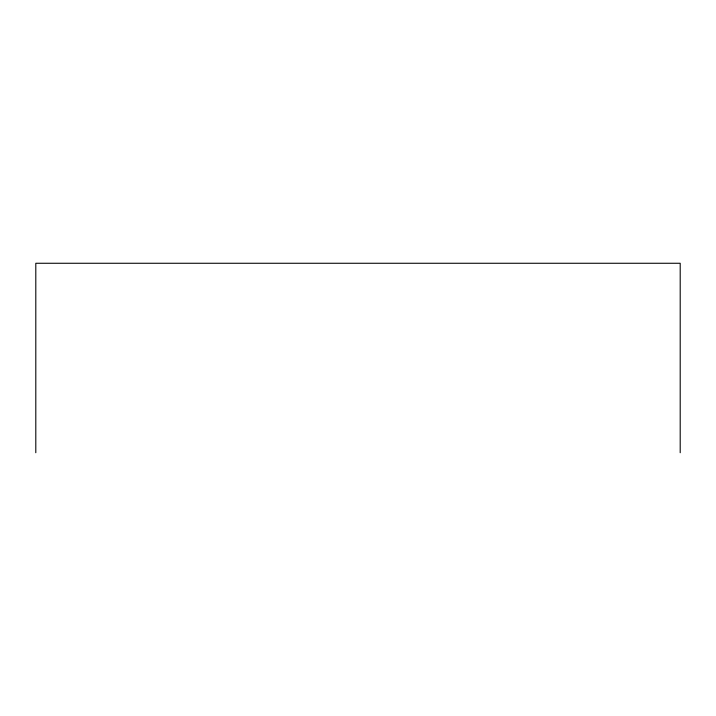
<?xml version="1.0" encoding="UTF-8"?>
<svg xmlns="http://www.w3.org/2000/svg" width="716" height="716" viewBox="0 0 716 716"><rect width="100%" height="100%" fill="white"/><g stroke="black" fill="none" stroke-linecap="round" stroke-linejoin="round"><path stroke-width="1.07" d="M680.2 452.736L680.2 263.264L35.8 263.264L35.8 452.736"/></g></svg>
